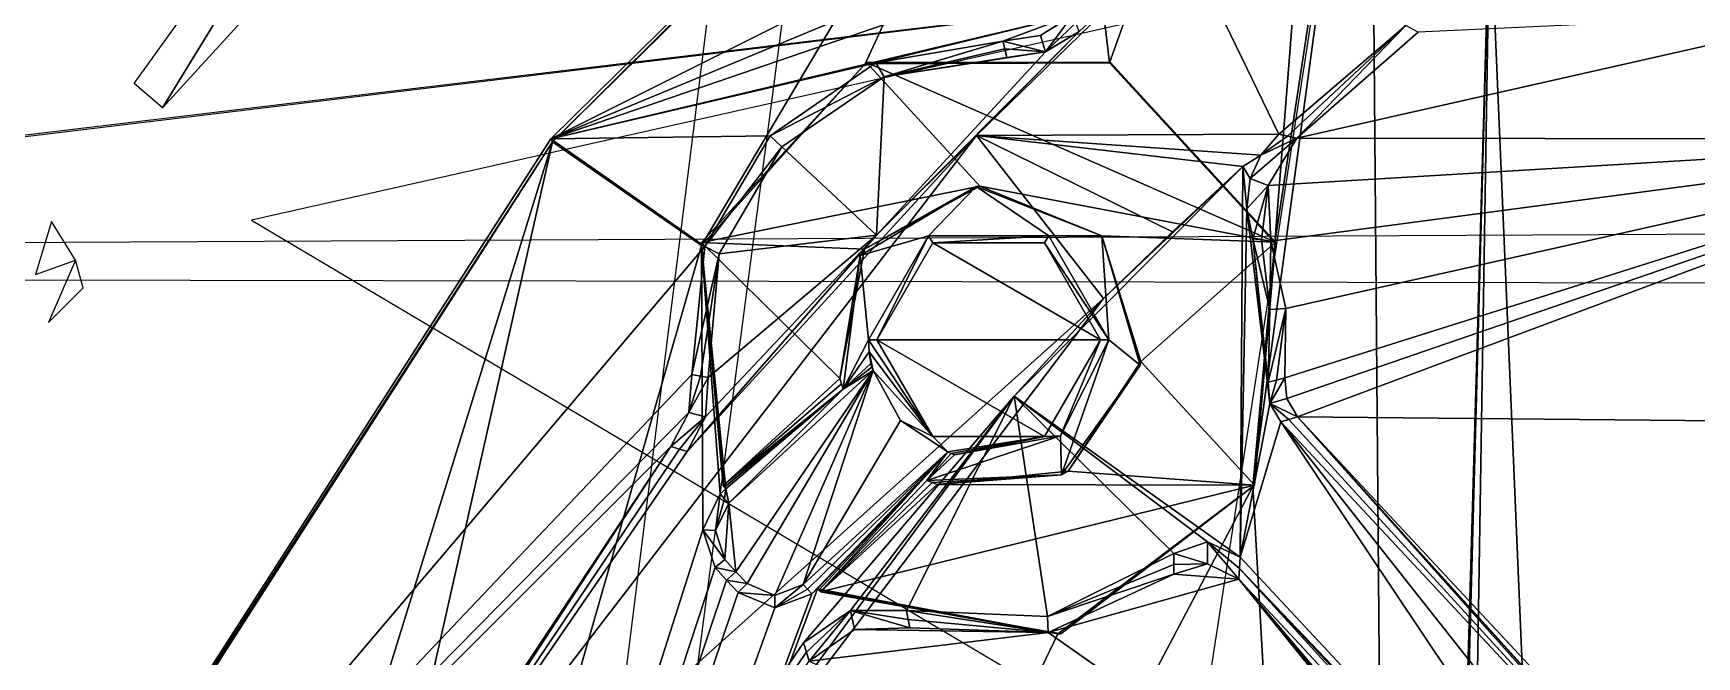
# Model space of a CAD drawing. Header units: millimetres. Extents: x -228 to 228, y -204 to 237.
# Drawn here: x -43.23 to -25.9, y 27.73 to 34.22 of the extents above; entities that cross this region are included whole.
import ezdxf

# ---------------------------------------------------------------- set-up
doc = ezdxf.new("R2010")
doc.units = ezdxf.units.MM
doc.header["$LTSCALE"] = 127.314815
for name, color, linetype in [('1821', 7, 'CONTINUOUS'), ('2239', 7, 'CONTINUOUS'), ('2518', 7, 'CONTINUOUS'), ('2548', 7, 'CONTINUOUS'), ('3337', 7, 'CONTINUOUS'), ('3519', 7, 'CONTINUOUS'), ('3522', 7, 'CONTINUOUS'), ('3524', 7, 'CONTINUOUS'), ('3601', 7, 'CONTINUOUS'), ('4337', 7, 'CONTINUOUS'), ('4338', 7, 'CONTINUOUS'), ('4418', 7, 'CONTINUOUS'), ('4419', 7, 'CONTINUOUS'), ('4424', 7, 'CONTINUOUS'), ('4445', 7, 'CONTINUOUS'), ('4465', 7, 'CONTINUOUS'), ('4466', 7, 'CONTINUOUS'), ('4469', 7, 'CONTINUOUS'), ('4511', 7, 'CONTINUOUS'), ('4512', 7, 'CONTINUOUS'), ('4513', 7, 'CONTINUOUS'), ('4514', 7, 'CONTINUOUS'), ('4515', 7, 'CONTINUOUS'), ('4516', 7, 'CONTINUOUS'), ('4517', 7, 'CONTINUOUS'), ('4518', 7, 'CONTINUOUS'), ('4534', 7, 'CONTINUOUS'), ('4535', 7, 'CONTINUOUS'), ('4536', 7, 'CONTINUOUS'), ('4537', 7, 'CONTINUOUS'), ('4639', 7, 'CONTINUOUS'), ('4640', 7, 'CONTINUOUS'), ('4644', 7, 'CONTINUOUS'), ('4645', 7, 'CONTINUOUS'), ('4956', 7, 'CONTINUOUS'), ('4957', 7, 'CONTINUOUS'), ('4958', 7, 'CONTINUOUS'), ('4959', 7, 'CONTINUOUS'), ('4960', 7, 'CONTINUOUS'), ('4961', 7, 'CONTINUOUS')]:
    doc.layers.add(name, color=color, linetype=linetype)

msp = doc.modelspace()

# ---------------------------------------------------------------- linework, layer by layer
at = {"layer": '1821', "color": 5, "linetype": 'Continuous'}
msp.add_3dface([(100.627, 31.395, 17.1), (98.288, 32.745, 17.1), (-100.277, 31.757, 17.1), (100.627, 31.395, 17.1)], dxfattribs=at)
at = {"layer": '2239', "color": 5, "linetype": 'Continuous'}
msp.add_3dface([(-33.5, 49, 1084.49), (-50.224, -78.154, 1084.49), (-34.932, 44.592, 1084.49), (-33.5, 49, 1084.49)], dxfattribs=at)
at = {"layer": '2518', "color": 6, "linetype": 'Continuous'}
for points in [[(-29.851, 34.775, 1078.448), (-44.236, 33.048, 1080.596), (-44.116, 33.048, 1080.577), (-29.851, 34.775, 1078.448)], [(-31.135, 26.448, 1077.078), (-29.851, 34.775, 1078.448), (-40.951, 32.276, 1079.954), (-31.135, 26.448, 1077.078)]]:
    msp.add_3dface(points, dxfattribs=at)
at = {"layer": '2548', "color": 6, "linetype": 'Continuous'}
for points in [[(-39.137, 37.923, 1060.567), (-41.879, 33.445, 1055.338), (-42.176, 33.698, 1055.19), (-39.137, 37.923, 1060.567)], [(-41.879, 33.445, 1055.338), (-39.137, 37.923, 1060.567), (-38.461, 37.189, 1060.815), (-41.879, 33.445, 1055.338)]]:
    msp.add_3dface(points, dxfattribs=at)
at = {"layer": '3337', "color": 6, "linetype": 'Continuous'}
for points in [[(-42.787, 31.86, 1073.259), (-43.037, 32.263, 1075.406), (-43.202, 31.71, 1047.99), (-42.787, 31.86, 1073.259)], [(-42.705, 31.572, 1071.721), (-42.787, 31.86, 1073.259), (-43.068, 31.21, 1047.99), (-42.705, 31.572, 1071.721)]]:
    msp.add_3dface(points, dxfattribs=at)
at = {"layer": '3519', "color": 5, "linetype": 'Continuous'}
for points in [[(-42.638, 49.722, 1032.99), (-52.533, 25.74, 1032.99), (-56.261, 33.54, 1032.99), (-42.638, 49.722, 1032.99)], [(-50.012, 30.348, 1032.99), (-52.533, 25.74, 1032.99), (-42.638, 49.722, 1032.99), (-50.012, 30.348, 1032.99)], [(-47.089, 34.711, 1032.99), (-50.012, 30.348, 1032.99), (-42.638, 49.722, 1032.99), (-47.089, 34.711, 1032.99)]]:
    msp.add_3dface(points, dxfattribs=at)
at = {"layer": '3522', "color": 5, "linetype": 'Continuous'}
msp.add_3dface([(-56.691, 33.796, 1035.99), (-80.54, 46.5, 1035.99), (-42.964, 50.101, 1035.99), (-56.691, 33.796, 1035.99)], dxfattribs=at)
at = {"layer": '3524', "color": 5, "linetype": 'Continuous'}
for points in [[(-56.691, 33.796, 1035.99), (-42.964, 50.101, 1035.99), (-56.691, 33.796, 1033.49), (-56.691, 33.796, 1035.99)], [(-56.691, 33.796, 1033.49), (-42.964, 50.101, 1035.99), (-42.963, 50.101, 1033.49), (-56.691, 33.796, 1033.49)]]:
    msp.add_3dface(points, dxfattribs=at)
at = {"layer": '3601', "color": 5, "linetype": 'Continuous'}
for points in [[(-56.261, 33.54, 1032.99), (-56.691, 33.796, 1033.49), (-42.963, 50.101, 1033.49), (-56.261, 33.54, 1032.99)], [(-42.638, 49.722, 1032.99), (-56.261, 33.54, 1032.99), (-42.963, 50.101, 1033.49), (-42.638, 49.722, 1032.99)]]:
    msp.add_3dface(points, dxfattribs=at)
at = {"layer": '4337', "color": 6, "linetype": 'Continuous'}
for points in [[(-29.621, 40.593, 1038.99), (-32.018, 33.915, 1038.99), (-32.536, 38.297, 1038.99), (-29.621, 40.593, 1038.99)], [(-30.295, 32.038, 1038.99), (-32.018, 33.915, 1038.99), (-29.621, 40.593, 1038.99), (-30.295, 32.038, 1038.99)], [(-29.3, 38.579, 1038.99), (-30.295, 32.038, 1038.99), (-29.621, 40.593, 1038.99), (-29.3, 38.579, 1038.99)], [(-30.295, 32.038, 1038.99), (-29.3, 38.579, 1038.99), (-30.526, 29.503, 1038.99), (-30.295, 32.038, 1038.99)], [(-30.526, 29.503, 1038.99), (-29.3, 38.579, 1038.99), (-29, 2.712, 1038.99), (-30.526, 29.503, 1038.99)], [(-29.3, 38.579, 1038.99), (-28.056, 35.576, 1038.99), (-29, 2.712, 1038.99), (-29.3, 38.579, 1038.99)], [(-32.536, 38.297, 1038.99), (-36.267, 32.01, 1038.99), (-37.817, 33.092, 1038.99), (-32.536, 38.297, 1038.99)], [(-34.563, 33.902, 1038.99), (-36.267, 32.01, 1038.99), (-32.536, 38.297, 1038.99), (-34.563, 33.902, 1038.99)], [(-32.018, 33.915, 1038.99), (-34.563, 33.902, 1038.99), (-32.536, 38.297, 1038.99), (-32.018, 33.915, 1038.99)], [(-28.056, 35.576, 1038.99), (-28.614, 1, 1038.99), (-29, 0.712, 1038.99), (-28.056, 35.576, 1038.99)], [(-29, 2.712, 1038.99), (-28.056, 35.576, 1038.99), (-29, 0.712, 1038.99), (-29, 2.712, 1038.99)], [(-26.59, 1, 1038.99), (-28.614, 1, 1038.99), (-28.056, 35.576, 1038.99), (-26.59, 1, 1038.99)], [(-25.053, 34.332, 1038.99), (-26.59, 1, 1038.99), (-28.056, 35.576, 1038.99), (-25.053, 34.332, 1038.99)], [(-26.57, 0.791, 1038.99), (-26.59, 1, 1038.99), (-25.053, 34.332, 1038.99), (-26.57, 0.791, 1038.99)], [(-26.565, 0.751, 1038.99), (-26.57, 0.791, 1038.99), (-25.053, 34.332, 1038.99), (-26.565, 0.751, 1038.99)], [(-26.557, 0.712, 1038.99), (-26.565, 0.751, 1038.99), (-25.053, 34.332, 1038.99), (-26.557, 0.712, 1038.99)], [(-26.557, 0.712, 1038.99), (-25.053, 34.332, 1038.99), (-26, 2.712, 1038.99), (-26.557, 0.712, 1038.99)], [(-25.053, 34.332, 1038.99), (-24.969, 2.712, 1038.99), (-26, 2.712, 1038.99), (-25.053, 34.332, 1038.99)], [(-45.814, 20.647, 1038.99), (-37.817, 33.092, 1038.99), (-44.663, 10.998, 1038.99), (-45.814, 20.647, 1038.99)], [(-37.817, 33.092, 1038.99), (-36.267, 32.01, 1038.99), (-44.663, 2.712, 1038.99), (-37.817, 33.092, 1038.99)], [(-44.663, 10.998, 1038.99), (-37.817, 33.092, 1038.99), (-44.663, 2.712, 1038.99), (-44.663, 10.998, 1038.99)], [(-36.267, 32.01, 1038.99), (-36.251, 29.051, 1038.99), (-44.663, 2.712, 1038.99), (-36.267, 32.01, 1038.99)], [(-36.072, 29.424, 1038.99), (-36.251, 29.051, 1038.99), (-36.267, 32.01, 1038.99), (-36.072, 29.424, 1038.99)], [(-36.013, 29.478, 1038.99), (-36.072, 29.424, 1038.99), (-36.267, 32.01, 1038.99), (-36.013, 29.478, 1038.99)], [(-32.556, 27.968, 1038.99), (-30.526, 29.503, 1038.99), (-44.663, 2.712, 1038.99), (-32.556, 27.968, 1038.99)], [(-44.663, 2.712, 1038.99), (-30.526, 29.503, 1038.99), (-29, 2.712, 1038.99), (-44.663, 2.712, 1038.99)], [(-36.251, 29.051, 1038.99), (-36.123, 28.658, 1038.99), (-44.663, 2.712, 1038.99), (-36.251, 29.051, 1038.99)], [(-36.123, 28.658, 1038.99), (-36.007, 28.525, 1038.99), (-44.663, 2.712, 1038.99), (-36.123, 28.658, 1038.99)], [(-36.007, 28.525, 1038.99), (-35.885, 28.398, 1038.99), (-44.663, 2.712, 1038.99), (-36.007, 28.525, 1038.99)], [(-35.117, 28.383, 1038.99), (-35.058, 28.437, 1038.99), (-44.663, 2.712, 1038.99), (-35.117, 28.383, 1038.99)], [(-35.058, 28.437, 1038.99), (-32.556, 27.968, 1038.99), (-44.663, 2.712, 1038.99), (-35.058, 28.437, 1038.99)], [(-35.885, 28.398, 1038.99), (-35.504, 28.237, 1038.99), (-44.663, 2.712, 1038.99), (-35.885, 28.398, 1038.99)], [(-35.504, 28.237, 1038.99), (-35.117, 28.383, 1038.99), (-44.663, 2.712, 1038.99), (-35.504, 28.237, 1038.99)]]:
    msp.add_3dface(points, dxfattribs=at)
at = {"layer": '4338', "color": 6, "linetype": 'Continuous'}
for points in [[(-32.558, 38.324, 1040.99), (-37.836, 33.124, 1040.99), (-29.543, 37.276, 1040.99), (-32.558, 38.324, 1040.99)], [(-29.543, 37.276, 1040.99), (-37.836, 33.124, 1040.99), (-30.339, 36.238, 1040.99), (-29.543, 37.276, 1040.99)], [(-30.339, 36.238, 1040.99), (-37.836, 33.124, 1040.99), (-31.382, 35.339, 1040.99), (-30.339, 36.238, 1040.99)], [(-31.382, 35.339, 1040.99), (-37.836, 33.124, 1040.99), (-32.398, 34.41, 1040.99), (-31.382, 35.339, 1040.99)], [(-32.398, 34.41, 1040.99), (-37.836, 33.124, 1040.99), (-34.45, 33.913, 1040.99), (-32.398, 34.41, 1040.99)], [(-33.13, 34.139, 1040.99), (-32.398, 34.41, 1040.99), (-34.45, 33.913, 1040.99), (-33.13, 34.139, 1040.99)], [(-32.736, 34.2, 1040.99), (-32.398, 34.41, 1040.99), (-33.13, 34.139, 1040.99), (-32.736, 34.2, 1040.99)], [(-28.802, 34.234, 1040.99), (-30.067, 33.128, 1040.99), (-24.243, 34.446, 1040.99), (-28.802, 34.234, 1040.99)], [(-24.243, 34.446, 1040.99), (-30.067, 33.128, 1040.99), (-22.315, 33.119, 1040.99), (-24.243, 34.446, 1040.99)], [(-34.45, 33.913, 1040.99), (-37.836, 33.124, 1040.99), (-35.552, 33.153, 1040.99), (-34.45, 33.913, 1040.99)], [(-37.836, 33.124, 1040.99), (-45.831, 20.694, 1040.99), (-36.233, 32, 1040.99), (-37.836, 33.124, 1040.99)], [(-35.552, 33.153, 1040.99), (-37.836, 33.124, 1040.99), (-36.233, 32, 1040.99), (-35.552, 33.153, 1040.99)], [(-30.067, 33.128, 1040.99), (-30.364, 32.636, 1040.99), (-22.315, 33.119, 1040.99), (-30.067, 33.128, 1040.99)], [(-30.364, 32.636, 1040.99), (-30.339, 32.058, 1040.99), (-22.315, 33.119, 1040.99), (-30.364, 32.636, 1040.99)], [(-30.339, 32.058, 1040.99), (-30.182, 31.354, 1040.99), (-22.315, 33.119, 1040.99), (-30.339, 32.058, 1040.99)], [(-30.19, 30.634, 1040.99), (-30.17, 30.417, 1040.99), (-22.315, 33.119, 1040.99), (-30.19, 30.634, 1040.99)], [(-30.182, 31.354, 1040.99), (-30.19, 30.634, 1040.99), (-22.315, 33.119, 1040.99), (-30.182, 31.354, 1040.99)], [(-30.17, 30.417, 1040.99), (-30.06, 30.229, 1040.99), (-22.315, 33.119, 1040.99), (-30.17, 30.417, 1040.99)], [(-22.315, 33.119, 1040.99), (-30.06, 30.229, 1040.99), (-21.983, 30.152, 1040.99), (-22.315, 33.119, 1040.99)], [(-36.233, 32, 1040.99), (-45.831, 20.694, 1040.99), (-36.367, 30.668, 1040.99), (-36.233, 32, 1040.99)], [(-36.367, 30.668, 1040.99), (-45.831, 20.694, 1040.99), (-36.4, 30.272, 1040.99), (-36.367, 30.668, 1040.99)], [(-36.4, 30.272, 1040.99), (-45.831, 20.694, 1040.99), (-36.586, 29.919, 1040.99), (-36.4, 30.272, 1040.99)], [(-30.06, 30.229, 1040.99), (-19.925, 19.36, 1040.99), (-21.983, 30.152, 1040.99), (-30.06, 30.229, 1040.99)], [(-36.586, 29.919, 1040.99), (-45.831, 20.694, 1040.99), (-41.812, 22.032, 1040.99), (-36.586, 29.919, 1040.99)], [(-31.347, 28.59, 1040.99), (-32.655, 27.982, 1040.99), (-30.671, 28.538, 1040.99), (-31.347, 28.59, 1040.99)], [(-30.997, 28.696, 1040.99), (-31.347, 28.59, 1040.99), (-30.671, 28.538, 1040.99), (-30.997, 28.696, 1040.99)], [(-30.671, 28.538, 1040.99), (-32.655, 27.982, 1040.99), (-27.025, 24.023, 1040.99), (-30.671, 28.538, 1040.99)], [(-26.134, 23.673, 1040.99), (-30.671, 28.538, 1040.99), (-26.766, 23.938, 1040.99), (-26.134, 23.673, 1040.99)], [(-26.766, 23.938, 1040.99), (-30.671, 28.538, 1040.99), (-26.852, 23.994, 1040.99), (-26.766, 23.938, 1040.99)], [(-26.852, 23.994, 1040.99), (-30.671, 28.538, 1040.99), (-26.967, 24.023, 1040.99), (-26.852, 23.994, 1040.99)], [(-26.967, 24.023, 1040.99), (-30.671, 28.538, 1040.99), (-27.025, 24.023, 1040.99), (-26.967, 24.023, 1040.99)], [(-34.673, 28.014, 1040.99), (-35.145, 27.683, 1040.99), (-32.655, 27.982, 1040.99), (-34.673, 28.014, 1040.99)], [(-32.655, 27.982, 1040.99), (-35.145, 27.683, 1040.99), (-27.025, 24.023, 1040.99), (-32.655, 27.982, 1040.99)], [(-34.096, 28.029, 1040.99), (-34.673, 28.014, 1040.99), (-32.655, 27.982, 1040.99), (-34.096, 28.029, 1040.99)]]:
    msp.add_3dface(points, dxfattribs=at)
at = {"layer": '4418', "color": 6, "linetype": 'Continuous'}
msp.add_3dface([(-53.197, 22.485, 1038.89), (-53.927, 37.084, 1038.89), (-42.49, 39.116, 1038.89), (-53.197, 22.485, 1038.89)], dxfattribs=at)
at = {"layer": '4419', "color": 6, "linetype": 'Continuous'}
for points in [[(-52.648, 23.733, 1038.99), (-53.197, 22.485, 1038.89), (-42.49, 39.116, 1038.89), (-52.648, 23.733, 1038.99)], [(-52.644, 23.733, 1039.09), (-52.648, 23.733, 1038.99), (-42.49, 39.116, 1038.89), (-52.644, 23.733, 1039.09)], [(-52.644, 23.733, 1039.09), (-42.49, 39.116, 1038.89), (-43.455, 38.027, 1039.19), (-52.644, 23.733, 1039.09)]]:
    msp.add_3dface(points, dxfattribs=at)
at = {"layer": '4424', "color": 6, "linetype": 'Continuous'}
for points in [[(-33.404, 33.158, 1052.167), (-40.57, 23.831, 1053.046), (-32.08, 31.459, 1052.004), (-33.404, 33.158, 1052.167)], [(-32.08, 31.459, 1052.004), (-40.57, 23.831, 1053.046), (-39.062, 22.232, 1052.861), (-32.08, 31.459, 1052.004)]]:
    msp.add_3dface(points, dxfattribs=at)
at = {"layer": '4445', "color": 6, "linetype": 'Continuous'}
for points in [[(-31.256, 35.243, 1049.904), (-33.404, 33.158, 1052.167), (-30.255, 33.172, 1050.106), (-31.256, 35.243, 1049.904)], [(-28.932, 34.302, 1048.776), (-31.256, 35.243, 1049.904), (-30.255, 33.172, 1050.106), (-28.932, 34.302, 1048.776)], [(-30.255, 33.172, 1050.106), (-33.404, 33.158, 1052.167), (-30.44, 32.954, 1050.317), (-30.255, 33.172, 1050.106)], [(-33.404, 33.158, 1052.167), (-32.08, 31.459, 1052.004), (-31.363, 32.155, 1051.249), (-33.404, 33.158, 1052.167)], [(-30.44, 32.954, 1050.317), (-33.404, 33.158, 1052.167), (-30.63, 32.835, 1050.49), (-30.44, 32.954, 1050.317)], [(-30.63, 32.835, 1050.49), (-33.404, 33.158, 1052.167), (-31.363, 32.155, 1051.249), (-30.63, 32.835, 1050.49)], [(-30.551, 32.709, 1050.49), (-30.44, 32.954, 1050.317), (-30.63, 32.835, 1050.49), (-30.551, 32.709, 1050.49)]]:
    msp.add_3dface(points, dxfattribs=at)
at = {"layer": '4465', "color": 6, "linetype": 'Continuous'}
for points in [[(-33.404, 33.158, 1052.167), (-31.256, 35.243, 1049.904), (-32.335, 34.242, 1050.49), (-33.404, 33.158, 1052.167)], [(-33.404, 33.158, 1052.167), (-32.335, 34.242, 1050.49), (-34.444, 32.119, 1050.49), (-33.404, 33.158, 1052.167)], [(-40.57, 23.831, 1053.046), (-33.404, 33.158, 1052.167), (-36.414, 29.868, 1050.49), (-40.57, 23.831, 1053.046)], [(-36.414, 29.868, 1050.49), (-33.404, 33.158, 1052.167), (-34.444, 32.119, 1050.49), (-36.414, 29.868, 1050.49)], [(-36.586, 29.919, 1040.99), (-41.812, 22.032, 1040.99), (-40.57, 23.831, 1053.046), (-36.586, 29.919, 1040.99)], [(-36.586, 29.919, 1040.99), (-40.57, 23.831, 1053.046), (-36.496, 29.892, 1045.966), (-36.586, 29.919, 1040.99)], [(-40.57, 23.831, 1053.046), (-36.414, 29.868, 1050.49), (-36.496, 29.892, 1045.966), (-40.57, 23.831, 1053.046)]]:
    msp.add_3dface(points, dxfattribs=at)
at = {"layer": '4466', "color": 6, "linetype": 'Continuous'}
for points in [[(-28.932, 34.302, 1048.776), (-30.255, 33.172, 1050.106), (-30.163, 33.151, 1045.673), (-28.932, 34.302, 1048.776)], [(-30.067, 33.128, 1040.99), (-28.932, 34.302, 1048.776), (-30.163, 33.151, 1045.673), (-30.067, 33.128, 1040.99)], [(-30.067, 33.128, 1040.99), (-28.802, 34.234, 1040.99), (-28.932, 34.302, 1048.776), (-30.067, 33.128, 1040.99)], [(-30.63, 32.835, 1050.49), (-32.08, 31.459, 1052.004), (-33.011, 30.441, 1050.49), (-30.63, 32.835, 1050.49)], [(-32.08, 31.459, 1052.004), (-30.63, 32.835, 1050.49), (-31.363, 32.155, 1051.249), (-32.08, 31.459, 1052.004)], [(-32.08, 31.459, 1052.004), (-39.062, 22.232, 1052.861), (-33.011, 30.441, 1050.49), (-32.08, 31.459, 1052.004)], [(-39.062, 22.232, 1052.861), (-35.204, 27.875, 1050.49), (-33.011, 30.441, 1050.49), (-39.062, 22.232, 1052.861)], [(-35.204, 27.875, 1050.49), (-39.062, 22.232, 1052.861), (-35.174, 27.775, 1045.555), (-35.204, 27.875, 1050.49)], [(-39.062, 22.232, 1052.861), (-35.145, 27.683, 1040.99), (-35.174, 27.775, 1045.555), (-39.062, 22.232, 1052.861)]]:
    msp.add_3dface(points, dxfattribs=at)
at = {"layer": '4469', "color": 6, "linetype": 'Continuous'}
for points in [[(-37.817, 33.092, 1038.99), (-37.836, 33.124, 1040.99), (-32.558, 38.324, 1040.99), (-37.817, 33.092, 1038.99)], [(-32.536, 38.297, 1038.99), (-37.817, 33.092, 1038.99), (-32.558, 38.324, 1040.99), (-32.536, 38.297, 1038.99)], [(-37.817, 33.092, 1038.99), (-45.831, 20.694, 1040.99), (-37.836, 33.124, 1040.99), (-37.817, 33.092, 1038.99)], [(-45.814, 20.647, 1038.99), (-45.831, 20.694, 1040.99), (-37.817, 33.092, 1038.99), (-45.814, 20.647, 1038.99)]]:
    msp.add_3dface(points, dxfattribs=at)
at = {"layer": '4511', "color": 6, "linetype": 'Continuous'}
for points in [[(-36.266, 32.043, 1038.49), (-34.549, 33.918, 1038.49), (-33.367, 32.628, 1038.49), (-36.266, 32.043, 1038.49)], [(-32.009, 33.92, 1038.49), (-30.289, 32.047, 1038.49), (-34.549, 33.918, 1038.49), (-32.009, 33.92, 1038.49)], [(-34.549, 33.918, 1038.49), (-30.289, 32.047, 1038.49), (-33.367, 32.628, 1038.49), (-34.549, 33.918, 1038.49)], [(-34.57, 31.973, 1038.49), (-36.266, 32.043, 1038.49), (-33.367, 32.628, 1038.49), (-34.57, 31.973, 1038.49)], [(-33.367, 32.628, 1038.49), (-30.289, 32.047, 1038.49), (-32.098, 32.113, 1038.49), (-33.367, 32.628, 1038.49)], [(-32.098, 32.113, 1038.49), (-30.289, 32.047, 1038.49), (-31.693, 30.804, 1038.49), (-32.098, 32.113, 1038.49)], [(-30.289, 32.047, 1038.49), (-30.509, 29.516, 1038.49), (-31.693, 30.804, 1038.49), (-30.289, 32.047, 1038.49)], [(-36.042, 29.511, 1038.49), (-36.266, 32.043, 1038.49), (-34.825, 30.628, 1038.49), (-36.042, 29.511, 1038.49)], [(-34.825, 30.628, 1038.49), (-36.266, 32.043, 1038.49), (-34.57, 31.973, 1038.49), (-34.825, 30.628, 1038.49)], [(-31.693, 30.804, 1038.49), (-30.509, 29.516, 1038.49), (-32.448, 29.662, 1038.49), (-31.693, 30.804, 1038.49)], [(-30.509, 29.516, 1038.49), (-33.811, 29.523, 1038.49), (-32.448, 29.662, 1038.49), (-30.509, 29.516, 1038.49)], [(-35.027, 28.406, 1038.49), (-33.811, 29.523, 1038.49), (-30.509, 29.516, 1038.49), (-35.027, 28.406, 1038.49)], [(-32.524, 27.966, 1038.49), (-35.027, 28.406, 1038.49), (-30.509, 29.516, 1038.49), (-32.524, 27.966, 1038.49)]]:
    msp.add_3dface(points, dxfattribs=at)
at = {"layer": '4512', "color": 6, "linetype": 'Continuous'}
for points in [[(-32.335, 34.242, 1050.49), (-32.683, 34.028, 1050.49), (-34.444, 32.119, 1050.49), (-32.335, 34.242, 1050.49)], [(-32.683, 34.028, 1050.49), (-34.363, 33.769, 1050.49), (-34.444, 32.119, 1050.49), (-32.683, 34.028, 1050.49)], [(-33.086, 33.971, 1050.49), (-34.363, 33.769, 1050.49), (-32.683, 34.028, 1050.49), (-33.086, 33.971, 1050.49)], [(-34.363, 33.769, 1050.49), (-35.431, 33.04, 1050.49), (-34.444, 32.119, 1050.49), (-34.363, 33.769, 1050.49)], [(-35.431, 33.04, 1050.49), (-36.084, 31.924, 1050.49), (-34.444, 32.119, 1050.49), (-35.431, 33.04, 1050.49)], [(-30.63, 32.835, 1050.49), (-33.011, 30.441, 1050.49), (-30.657, 28.766, 1050.49), (-30.63, 32.835, 1050.49)], [(-30.588, 32.392, 1050.49), (-30.63, 32.835, 1050.49), (-30.657, 28.766, 1050.49), (-30.588, 32.392, 1050.49)], [(-30.551, 32.709, 1050.49), (-30.63, 32.835, 1050.49), (-30.588, 32.392, 1050.49), (-30.551, 32.709, 1050.49)], [(-30.347, 30.367, 1050.49), (-30.588, 32.392, 1050.49), (-30.657, 28.766, 1050.49), (-30.347, 30.367, 1050.49)], [(-30.524, 32.08, 1050.49), (-30.588, 32.392, 1050.49), (-30.347, 30.367, 1050.49), (-30.524, 32.08, 1050.49)], [(-36.225, 30.229, 1050.49), (-36.414, 29.868, 1050.49), (-34.444, 32.119, 1050.49), (-36.225, 30.229, 1050.49)], [(-36.196, 30.636, 1050.49), (-36.225, 30.229, 1050.49), (-34.444, 32.119, 1050.49), (-36.196, 30.636, 1050.49)], [(-36.084, 31.924, 1050.49), (-36.196, 30.636, 1050.49), (-34.444, 32.119, 1050.49), (-36.084, 31.924, 1050.49)], [(-30.347, 31.344, 1050.49), (-30.524, 32.08, 1050.49), (-30.364, 30.59, 1050.49), (-30.347, 31.344, 1050.49)], [(-30.364, 30.59, 1050.49), (-30.524, 32.08, 1050.49), (-30.347, 30.367, 1050.49), (-30.364, 30.59, 1050.49)], [(-35.204, 27.875, 1050.49), (-34.716, 28.21, 1050.49), (-33.011, 30.441, 1050.49), (-35.204, 27.875, 1050.49)], [(-34.716, 28.21, 1050.49), (-34.131, 28.211, 1050.49), (-33.011, 30.441, 1050.49), (-34.716, 28.21, 1050.49)], [(-34.131, 28.211, 1050.49), (-32.664, 28.149, 1050.49), (-33.011, 30.441, 1050.49), (-34.131, 28.211, 1050.49)], [(-32.664, 28.149, 1050.49), (-31.349, 28.803, 1050.49), (-33.011, 30.441, 1050.49), (-32.664, 28.149, 1050.49)], [(-33.011, 30.441, 1050.49), (-31.349, 28.803, 1050.49), (-30.998, 28.924, 1050.49), (-33.011, 30.441, 1050.49)], [(-30.657, 28.766, 1050.49), (-33.011, 30.441, 1050.49), (-30.998, 28.924, 1050.49), (-30.657, 28.766, 1050.49)], [(-30.235, 30.174, 1050.49), (-30.347, 30.367, 1050.49), (-30.657, 28.766, 1050.49), (-30.235, 30.174, 1050.49)], [(-25.814, 23.573, 1050.49), (-30.235, 30.174, 1050.49), (-30.657, 28.766, 1050.49), (-25.814, 23.573, 1050.49)], [(-24.94, 24.495, 1050.49), (-30.235, 30.174, 1050.49), (-25.384, 24.035, 1050.49), (-24.94, 24.495, 1050.49)], [(-25.384, 24.035, 1050.49), (-30.235, 30.174, 1050.49), (-25.814, 23.573, 1050.49), (-25.384, 24.035, 1050.49)]]:
    msp.add_3dface(points, dxfattribs=at)
at = {"layer": '4513', "color": 6, "linetype": 'Continuous'}
for points in [[(-33.859, 32.04, 1049.49), (-32.112, 31.031, 1049.49), (-34.442, 31.031, 1049.49), (-33.859, 32.04, 1049.49)], [(-32.694, 32.04, 1049.49), (-32.112, 31.031, 1049.49), (-33.859, 32.04, 1049.49), (-32.694, 32.04, 1049.49)], [(-34.442, 31.031, 1049.49), (-32.112, 31.031, 1049.49), (-32.694, 30.022, 1049.49), (-34.442, 31.031, 1049.49)], [(-33.859, 30.022, 1049.49), (-34.442, 31.031, 1049.49), (-32.694, 30.022, 1049.49), (-33.859, 30.022, 1049.49)]]:
    msp.add_3dface(points, dxfattribs=at)
at = {"layer": '4514', "color": 6, "linetype": 'Continuous'}
for points in [[(-33.902, 32.114, 1039.69), (-34.442, 31.031, 1049.49), (-34.527, 31.031, 1039.69), (-33.902, 32.114, 1039.69)], [(-33.859, 32.04, 1049.49), (-34.442, 31.031, 1049.49), (-33.902, 32.114, 1039.69), (-33.859, 32.04, 1049.49)], [(-32.651, 32.114, 1039.69), (-33.859, 32.04, 1049.49), (-33.902, 32.114, 1039.69), (-32.651, 32.114, 1039.69)], [(-32.694, 32.04, 1049.49), (-33.859, 32.04, 1049.49), (-32.651, 32.114, 1039.69), (-32.694, 32.04, 1049.49)], [(-32.026, 31.031, 1039.69), (-32.694, 32.04, 1049.49), (-32.651, 32.114, 1039.69), (-32.026, 31.031, 1039.69)], [(-32.112, 31.031, 1049.49), (-32.694, 32.04, 1049.49), (-32.026, 31.031, 1039.69), (-32.112, 31.031, 1049.49)]]:
    msp.add_3dface(points, dxfattribs=at)
at = {"layer": '4515', "color": 6, "linetype": 'Continuous'}
for points in [[(-33.407, 32.626, 1039.69), (-33.902, 32.114, 1039.69), (-34.614, 31.909, 1039.69), (-33.407, 32.626, 1039.69)], [(-32.651, 32.114, 1039.69), (-33.902, 32.114, 1039.69), (-33.407, 32.626, 1039.69), (-32.651, 32.114, 1039.69)], [(-32.098, 32.113, 1039.69), (-32.651, 32.114, 1039.69), (-33.407, 32.626, 1039.69), (-32.098, 32.113, 1039.69)], [(-33.902, 32.114, 1039.69), (-34.527, 31.031, 1039.69), (-34.614, 31.909, 1039.69), (-33.902, 32.114, 1039.69)], [(-32.026, 31.031, 1039.69), (-32.651, 32.114, 1039.69), (-32.098, 32.113, 1039.69), (-32.026, 31.031, 1039.69)], [(-31.699, 30.765, 1039.69), (-32.026, 31.031, 1039.69), (-32.098, 32.113, 1039.69), (-31.699, 30.765, 1039.69)], [(-34.614, 31.909, 1039.69), (-34.527, 31.031, 1039.69), (-34.791, 30.516, 1039.69), (-34.614, 31.909, 1039.69)], [(-34.791, 30.516, 1039.69), (-34.527, 31.031, 1039.69), (-34.521, 30.906, 1039.69), (-34.791, 30.516, 1039.69)], [(-32.026, 31.031, 1039.69), (-32.516, 29.623, 1039.69), (-32.527, 30.03, 1039.69), (-32.026, 31.031, 1039.69)], [(-32.516, 29.623, 1039.69), (-32.026, 31.031, 1039.69), (-31.699, 30.765, 1039.69), (-32.516, 29.623, 1039.69)], [(-34.502, 30.782, 1039.69), (-34.791, 30.516, 1039.69), (-34.521, 30.906, 1039.69), (-34.502, 30.782, 1039.69)], [(-32.516, 29.623, 1039.69), (-33.919, 29.566, 1039.69), (-32.527, 30.03, 1039.69), (-32.516, 29.623, 1039.69)], [(-32.527, 30.03, 1039.69), (-33.919, 29.566, 1039.69), (-33.63, 29.831, 1039.69), (-32.527, 30.03, 1039.69)]]:
    msp.add_3dface(points, dxfattribs=at)
at = {"layer": '4516', "color": 6, "linetype": 'Continuous'}
for points in [[(-34.57, 31.973, 1038.49), (-33.407, 32.626, 1039.69), (-34.614, 31.909, 1039.69), (-34.57, 31.973, 1038.49)], [(-34.57, 31.973, 1038.49), (-33.367, 32.628, 1038.49), (-33.407, 32.626, 1039.69), (-34.57, 31.973, 1038.49)], [(-33.367, 32.628, 1038.49), (-32.098, 32.113, 1038.49), (-33.407, 32.626, 1039.69), (-33.367, 32.628, 1038.49)], [(-32.098, 32.113, 1038.49), (-32.098, 32.113, 1039.69), (-33.407, 32.626, 1039.69), (-32.098, 32.113, 1038.49)], [(-32.098, 32.113, 1038.49), (-31.693, 30.804, 1038.49), (-32.098, 32.113, 1039.69), (-32.098, 32.113, 1038.49)], [(-31.693, 30.804, 1038.49), (-31.699, 30.765, 1039.69), (-32.098, 32.113, 1039.69), (-31.693, 30.804, 1038.49)], [(-34.825, 30.628, 1038.49), (-34.57, 31.973, 1038.49), (-34.614, 31.909, 1039.69), (-34.825, 30.628, 1038.49)], [(-34.825, 30.628, 1038.49), (-34.614, 31.909, 1039.69), (-34.791, 30.516, 1039.69), (-34.825, 30.628, 1038.49)], [(-32.448, 29.662, 1038.49), (-32.516, 29.623, 1039.69), (-31.699, 30.765, 1039.69), (-32.448, 29.662, 1038.49)], [(-31.693, 30.804, 1038.49), (-32.448, 29.662, 1038.49), (-31.699, 30.765, 1039.69), (-31.693, 30.804, 1038.49)], [(-34.825, 30.628, 1038.49), (-34.791, 30.516, 1039.69), (-34.809, 30.571, 1039.086), (-34.825, 30.628, 1038.49)], [(-33.919, 29.566, 1039.69), (-32.516, 29.623, 1039.69), (-33.865, 29.543, 1039.086), (-33.919, 29.566, 1039.69)], [(-32.516, 29.623, 1039.69), (-33.811, 29.523, 1038.49), (-33.865, 29.543, 1039.086), (-32.516, 29.623, 1039.69)], [(-32.448, 29.662, 1038.49), (-33.811, 29.523, 1038.49), (-32.516, 29.623, 1039.69), (-32.448, 29.662, 1038.49)]]:
    msp.add_3dface(points, dxfattribs=at)
at = {"layer": '4517', "color": 6, "linetype": 'Continuous'}
for points in [[(-34.442, 31.031, 1049.49), (-33.859, 30.022, 1049.49), (-34.527, 31.031, 1039.69), (-34.442, 31.031, 1049.49)], [(-34.527, 31.031, 1039.69), (-33.859, 30.022, 1049.49), (-34.521, 30.906, 1039.69), (-34.527, 31.031, 1039.69)], [(-32.694, 30.022, 1049.49), (-32.112, 31.031, 1049.49), (-32.527, 30.03, 1039.69), (-32.694, 30.022, 1049.49)], [(-32.112, 31.031, 1049.49), (-32.026, 31.031, 1039.69), (-32.527, 30.03, 1039.69), (-32.112, 31.031, 1049.49)], [(-34.521, 30.906, 1039.69), (-33.859, 30.022, 1049.49), (-34.478, 30.709, 1040.49), (-34.521, 30.906, 1039.69)], [(-34.502, 30.782, 1039.69), (-34.521, 30.906, 1039.69), (-34.478, 30.709, 1040.49), (-34.502, 30.782, 1039.69)], [(-34.502, 30.782, 1039.69), (-34.478, 30.709, 1040.49), (-34.491, 30.745, 1040.088), (-34.502, 30.782, 1039.69)], [(-34.478, 30.709, 1040.49), (-33.859, 30.022, 1049.49), (-34.193, 30.19, 1040.49), (-34.478, 30.709, 1040.49)], [(-34.193, 30.19, 1040.49), (-33.859, 30.022, 1049.49), (-33.7, 29.862, 1040.49), (-34.193, 30.19, 1040.49)], [(-33.859, 30.022, 1049.49), (-32.694, 30.022, 1049.49), (-33.7, 29.862, 1040.49), (-33.859, 30.022, 1049.49)], [(-33.7, 29.862, 1040.49), (-32.694, 30.022, 1049.49), (-33.665, 29.846, 1040.088), (-33.7, 29.862, 1040.49)], [(-32.694, 30.022, 1049.49), (-33.63, 29.831, 1039.69), (-33.665, 29.846, 1040.088), (-32.694, 30.022, 1049.49)], [(-32.694, 30.022, 1049.49), (-32.527, 30.03, 1039.69), (-33.63, 29.831, 1039.69), (-32.694, 30.022, 1049.49)]]:
    msp.add_3dface(points, dxfattribs=at)
at = {"layer": '4518', "color": 6, "linetype": 'Continuous'}
for points in [[(-33.13, 34.139, 1040.99), (-34.45, 33.913, 1040.99), (-34.363, 33.769, 1050.49), (-33.13, 34.139, 1040.99)], [(-33.13, 34.139, 1040.99), (-34.363, 33.769, 1050.49), (-33.109, 34.059, 1045.503), (-33.13, 34.139, 1040.99)], [(-34.363, 33.769, 1050.49), (-33.086, 33.971, 1050.49), (-33.109, 34.059, 1045.503), (-34.363, 33.769, 1050.49)], [(-36.267, 32.01, 1038.99), (-34.563, 33.902, 1038.99), (-36.266, 32.043, 1038.49), (-36.267, 32.01, 1038.99)], [(-34.563, 33.902, 1038.99), (-34.549, 33.918, 1038.49), (-36.266, 32.043, 1038.49), (-34.563, 33.902, 1038.99)], [(-34.45, 33.913, 1040.99), (-35.552, 33.153, 1040.99), (-34.363, 33.769, 1050.49), (-34.45, 33.913, 1040.99)], [(-34.563, 33.902, 1038.99), (-32.018, 33.915, 1038.99), (-34.549, 33.918, 1038.49), (-34.563, 33.902, 1038.99)], [(-32.018, 33.915, 1038.99), (-32.009, 33.92, 1038.49), (-34.549, 33.918, 1038.49), (-32.018, 33.915, 1038.99)], [(-32.018, 33.915, 1038.99), (-30.295, 32.038, 1038.99), (-32.009, 33.92, 1038.49), (-32.018, 33.915, 1038.99)], [(-30.295, 32.038, 1038.99), (-30.289, 32.047, 1038.49), (-32.009, 33.92, 1038.49), (-30.295, 32.038, 1038.99)], [(-35.552, 33.153, 1040.99), (-35.431, 33.04, 1050.49), (-34.363, 33.769, 1050.49), (-35.552, 33.153, 1040.99)], [(-35.552, 33.153, 1040.99), (-36.233, 32, 1040.99), (-35.431, 33.04, 1050.49), (-35.552, 33.153, 1040.99)], [(-36.233, 32, 1040.99), (-36.084, 31.924, 1050.49), (-35.431, 33.04, 1050.49), (-36.233, 32, 1040.99)], [(-30.524, 32.08, 1050.49), (-30.347, 31.344, 1050.49), (-30.434, 32.069, 1045.87), (-30.524, 32.08, 1050.49)], [(-30.295, 32.038, 1038.99), (-30.509, 29.516, 1038.49), (-30.289, 32.047, 1038.49), (-30.295, 32.038, 1038.99)], [(-30.347, 31.344, 1050.49), (-30.339, 32.058, 1040.99), (-30.434, 32.069, 1045.87), (-30.347, 31.344, 1050.49)], [(-30.182, 31.354, 1040.99), (-30.339, 32.058, 1040.99), (-30.347, 31.344, 1050.49), (-30.182, 31.354, 1040.99)], [(-36.233, 32, 1040.99), (-36.367, 30.668, 1040.99), (-36.084, 31.924, 1050.49), (-36.233, 32, 1040.99)], [(-36.084, 31.924, 1050.49), (-36.367, 30.668, 1040.99), (-36.278, 30.651, 1045.966), (-36.084, 31.924, 1050.49)], [(-36.196, 30.636, 1050.49), (-36.084, 31.924, 1050.49), (-36.278, 30.651, 1045.966), (-36.196, 30.636, 1050.49)], [(-36.267, 32.01, 1038.99), (-36.266, 32.043, 1038.49), (-36.042, 29.511, 1038.49), (-36.267, 32.01, 1038.99)], [(-36.013, 29.478, 1038.99), (-36.267, 32.01, 1038.99), (-36.028, 29.494, 1038.74), (-36.013, 29.478, 1038.99)], [(-36.267, 32.01, 1038.99), (-36.042, 29.511, 1038.49), (-36.028, 29.494, 1038.74), (-36.267, 32.01, 1038.99)], [(-30.295, 32.038, 1038.99), (-30.526, 29.503, 1038.99), (-30.509, 29.516, 1038.49), (-30.295, 32.038, 1038.99)], [(-30.182, 31.354, 1040.99), (-30.347, 31.344, 1050.49), (-30.364, 30.59, 1050.49), (-30.182, 31.354, 1040.99)], [(-30.182, 31.354, 1040.99), (-30.364, 30.59, 1050.49), (-30.28, 30.61, 1045.921), (-30.182, 31.354, 1040.99)], [(-30.19, 30.634, 1040.99), (-30.182, 31.354, 1040.99), (-30.28, 30.61, 1045.921), (-30.19, 30.634, 1040.99)], [(-30.526, 29.503, 1038.99), (-32.556, 27.968, 1038.99), (-32.524, 27.966, 1038.49), (-30.526, 29.503, 1038.99)], [(-30.526, 29.503, 1038.99), (-32.524, 27.966, 1038.49), (-30.509, 29.516, 1038.49), (-30.526, 29.503, 1038.99)], [(-31.349, 28.803, 1050.49), (-32.664, 28.149, 1050.49), (-31.347, 28.691, 1045.539), (-31.349, 28.803, 1050.49)], [(-32.664, 28.149, 1050.49), (-31.347, 28.59, 1040.99), (-31.347, 28.691, 1045.539), (-32.664, 28.149, 1050.49)], [(-32.655, 27.982, 1040.99), (-31.347, 28.59, 1040.99), (-32.664, 28.149, 1050.49), (-32.655, 27.982, 1040.99)], [(-32.556, 27.968, 1038.99), (-35.058, 28.437, 1038.99), (-35.043, 28.421, 1038.74), (-32.556, 27.968, 1038.99)], [(-35.027, 28.406, 1038.49), (-32.556, 27.968, 1038.99), (-35.043, 28.421, 1038.74), (-35.027, 28.406, 1038.49)], [(-32.556, 27.968, 1038.99), (-35.027, 28.406, 1038.49), (-32.524, 27.966, 1038.49), (-32.556, 27.968, 1038.99)], [(-32.655, 27.982, 1040.99), (-32.664, 28.149, 1050.49), (-34.131, 28.211, 1050.49), (-32.655, 27.982, 1040.99)], [(-32.655, 27.982, 1040.99), (-34.131, 28.211, 1050.49), (-34.113, 28.116, 1045.555), (-32.655, 27.982, 1040.99)], [(-34.096, 28.029, 1040.99), (-32.655, 27.982, 1040.99), (-34.113, 28.116, 1045.555), (-34.096, 28.029, 1040.99)]]:
    msp.add_3dface(points, dxfattribs=at)
at = {"layer": '4534', "color": 6, "linetype": 'Continuous'}
for points in [[(-30.364, 32.636, 1040.99), (-30.067, 33.128, 1040.99), (-30.551, 32.709, 1050.49), (-30.364, 32.636, 1040.99)], [(-30.067, 33.128, 1040.99), (-30.44, 32.954, 1050.317), (-30.551, 32.709, 1050.49), (-30.067, 33.128, 1040.99)], [(-30.255, 33.172, 1050.106), (-30.44, 32.954, 1050.317), (-30.163, 33.151, 1045.673), (-30.255, 33.172, 1050.106)], [(-30.44, 32.954, 1050.317), (-30.067, 33.128, 1040.99), (-30.163, 33.151, 1045.673), (-30.44, 32.954, 1050.317)], [(-30.364, 32.636, 1040.99), (-30.551, 32.709, 1050.49), (-30.588, 32.392, 1050.49), (-30.364, 32.636, 1040.99)], [(-30.364, 32.636, 1040.99), (-30.588, 32.392, 1050.49), (-30.524, 32.08, 1050.49), (-30.364, 32.636, 1040.99)], [(-30.364, 32.636, 1040.99), (-30.524, 32.08, 1050.49), (-30.434, 32.069, 1045.87), (-30.364, 32.636, 1040.99)], [(-30.339, 32.058, 1040.99), (-30.364, 32.636, 1040.99), (-30.434, 32.069, 1045.87), (-30.339, 32.058, 1040.99)]]:
    msp.add_3dface(points, dxfattribs=at)
at = {"layer": '4535', "color": 6, "linetype": 'Continuous'}
for points in [[(-34.716, 28.21, 1050.49), (-35.204, 27.875, 1050.49), (-35.174, 27.775, 1045.555), (-34.716, 28.21, 1050.49)], [(-35.145, 27.683, 1040.99), (-34.716, 28.21, 1050.49), (-35.174, 27.775, 1045.555), (-35.145, 27.683, 1040.99)], [(-35.145, 27.683, 1040.99), (-34.673, 28.014, 1040.99), (-34.716, 28.21, 1050.49), (-35.145, 27.683, 1040.99)], [(-34.131, 28.211, 1050.49), (-34.716, 28.21, 1050.49), (-34.113, 28.116, 1045.555), (-34.131, 28.211, 1050.49)], [(-34.673, 28.014, 1040.99), (-34.096, 28.029, 1040.99), (-34.716, 28.21, 1050.49), (-34.673, 28.014, 1040.99)], [(-34.716, 28.21, 1050.49), (-34.096, 28.029, 1040.99), (-34.113, 28.116, 1045.555), (-34.716, 28.21, 1050.49)]]:
    msp.add_3dface(points, dxfattribs=at)
at = {"layer": '4536', "color": 6, "linetype": 'Continuous'}
for points in [[(-32.398, 34.41, 1040.99), (-32.736, 34.2, 1040.99), (-32.683, 34.028, 1050.49), (-32.398, 34.41, 1040.99)], [(-32.398, 34.41, 1040.99), (-32.683, 34.028, 1050.49), (-32.368, 34.33, 1045.503), (-32.398, 34.41, 1040.99)], [(-32.683, 34.028, 1050.49), (-32.335, 34.242, 1050.49), (-32.368, 34.33, 1045.503), (-32.683, 34.028, 1050.49)], [(-32.736, 34.2, 1040.99), (-33.13, 34.139, 1040.99), (-32.683, 34.028, 1050.49), (-32.736, 34.2, 1040.99)], [(-32.683, 34.028, 1050.49), (-33.13, 34.139, 1040.99), (-33.109, 34.059, 1045.503), (-32.683, 34.028, 1050.49)], [(-33.086, 33.971, 1050.49), (-32.683, 34.028, 1050.49), (-33.109, 34.059, 1045.503), (-33.086, 33.971, 1050.49)]]:
    msp.add_3dface(points, dxfattribs=at)
at = {"layer": '4537', "color": 6, "linetype": 'Continuous'}
for points in [[(-36.367, 30.668, 1040.99), (-36.4, 30.272, 1040.99), (-36.278, 30.651, 1045.966), (-36.367, 30.668, 1040.99)], [(-36.4, 30.272, 1040.99), (-36.196, 30.636, 1050.49), (-36.278, 30.651, 1045.966), (-36.4, 30.272, 1040.99)], [(-36.4, 30.272, 1040.99), (-36.225, 30.229, 1050.49), (-36.196, 30.636, 1050.49), (-36.4, 30.272, 1040.99)], [(-36.4, 30.272, 1040.99), (-36.586, 29.919, 1040.99), (-36.225, 30.229, 1050.49), (-36.4, 30.272, 1040.99)], [(-36.225, 30.229, 1050.49), (-36.586, 29.919, 1040.99), (-36.496, 29.892, 1045.966), (-36.225, 30.229, 1050.49)], [(-36.414, 29.868, 1050.49), (-36.225, 30.229, 1050.49), (-36.496, 29.892, 1045.966), (-36.414, 29.868, 1050.49)]]:
    msp.add_3dface(points, dxfattribs=at)
at = {"layer": '4639', "color": 6, "linetype": 'Continuous'}
for points in [[(-30.235, 30.174, 1050.49), (-24.94, 24.495, 1050.49), (-30.151, 30.2, 1045.921), (-30.235, 30.174, 1050.49)], [(-24.94, 24.495, 1050.49), (-30.06, 30.229, 1040.99), (-30.151, 30.2, 1045.921), (-24.94, 24.495, 1050.49)], [(-19.925, 19.36, 1040.99), (-30.06, 30.229, 1040.99), (-21.898, 21.198, 1051.862), (-19.925, 19.36, 1040.99)], [(-30.06, 30.229, 1040.99), (-24.94, 24.495, 1050.49), (-23.343, 22.774, 1050.842), (-30.06, 30.229, 1040.99)], [(-21.898, 21.198, 1051.862), (-30.06, 30.229, 1040.99), (-23.343, 22.774, 1050.842), (-21.898, 21.198, 1051.862)]]:
    msp.add_3dface(points, dxfattribs=at)
at = {"layer": '4640', "color": 6, "linetype": 'Continuous'}
for points in [[(-25.814, 23.573, 1050.49), (-30.657, 28.766, 1050.49), (-30.664, 28.647, 1045.539), (-25.814, 23.573, 1050.49)], [(-30.671, 28.538, 1040.99), (-26.134, 23.676, 1041.09), (-30.664, 28.647, 1045.539), (-30.671, 28.538, 1040.99)], [(-25.814, 23.573, 1050.49), (-30.664, 28.647, 1045.539), (-20.791, 18.125, 1048.065), (-25.814, 23.573, 1050.49)], [(-30.664, 28.647, 1045.539), (-26.134, 23.676, 1041.09), (-20.791, 18.125, 1048.065), (-30.664, 28.647, 1045.539)], [(-30.671, 28.538, 1040.99), (-26.134, 23.673, 1040.99), (-26.134, 23.676, 1041.09), (-30.671, 28.538, 1040.99)]]:
    msp.add_3dface(points, dxfattribs=at)
at = {"layer": '4644', "color": 6, "linetype": 'Continuous'}
for points in [[(-30.364, 30.59, 1050.49), (-30.347, 30.367, 1050.49), (-30.28, 30.61, 1045.921), (-30.364, 30.59, 1050.49)], [(-30.17, 30.417, 1040.99), (-30.19, 30.634, 1040.99), (-30.347, 30.367, 1050.49), (-30.17, 30.417, 1040.99)], [(-30.347, 30.367, 1050.49), (-30.19, 30.634, 1040.99), (-30.28, 30.61, 1045.921), (-30.347, 30.367, 1050.49)], [(-30.06, 30.229, 1040.99), (-30.17, 30.417, 1040.99), (-30.347, 30.367, 1050.49), (-30.06, 30.229, 1040.99)], [(-30.06, 30.229, 1040.99), (-30.347, 30.367, 1050.49), (-30.151, 30.2, 1045.921), (-30.06, 30.229, 1040.99)], [(-30.347, 30.367, 1050.49), (-30.235, 30.174, 1050.49), (-30.151, 30.2, 1045.921), (-30.347, 30.367, 1050.49)]]:
    msp.add_3dface(points, dxfattribs=at)
at = {"layer": '4645', "color": 6, "linetype": 'Continuous'}
for points in [[(-31.349, 28.803, 1050.49), (-30.997, 28.696, 1040.99), (-30.998, 28.924, 1050.49), (-31.349, 28.803, 1050.49)], [(-30.997, 28.696, 1040.99), (-31.349, 28.803, 1050.49), (-31.347, 28.691, 1045.539), (-30.997, 28.696, 1040.99)], [(-30.997, 28.696, 1040.99), (-30.671, 28.538, 1040.99), (-30.998, 28.924, 1050.49), (-30.997, 28.696, 1040.99)], [(-30.998, 28.924, 1050.49), (-30.671, 28.538, 1040.99), (-30.664, 28.647, 1045.539), (-30.998, 28.924, 1050.49)], [(-30.657, 28.766, 1050.49), (-30.998, 28.924, 1050.49), (-30.664, 28.647, 1045.539), (-30.657, 28.766, 1050.49)], [(-31.347, 28.59, 1040.99), (-30.997, 28.696, 1040.99), (-31.347, 28.691, 1045.539), (-31.347, 28.59, 1040.99)]]:
    msp.add_3dface(points, dxfattribs=at)
at = {"layer": '4956', "color": 6, "linetype": 'Continuous'}
for points in [[(-34.478, 30.709, 1040.49), (-35.91, 28.613, 1040.49), (-35.983, 29.327, 1040.49), (-34.478, 30.709, 1040.49)], [(-35.91, 28.613, 1040.49), (-34.478, 30.709, 1040.49), (-35.792, 28.491, 1040.49), (-35.91, 28.613, 1040.49)], [(-35.792, 28.491, 1040.49), (-34.478, 30.709, 1040.49), (-35.501, 28.368, 1040.49), (-35.792, 28.491, 1040.49)], [(-35.501, 28.368, 1040.49), (-34.478, 30.709, 1040.49), (-35.206, 28.48, 1040.49), (-35.501, 28.368, 1040.49)], [(-34.478, 30.709, 1040.49), (-34.193, 30.19, 1040.49), (-35.206, 28.48, 1040.49), (-34.478, 30.709, 1040.49)], [(-34.193, 30.19, 1040.49), (-33.7, 29.862, 1040.49), (-35.206, 28.48, 1040.49), (-34.193, 30.19, 1040.49)], [(-35.983, 29.327, 1040.49), (-36.022, 28.742, 1040.49), (-36.12, 29.042, 1040.49), (-35.983, 29.327, 1040.49)], [(-35.91, 28.613, 1040.49), (-36.022, 28.742, 1040.49), (-35.983, 29.327, 1040.49), (-35.91, 28.613, 1040.49)]]:
    msp.add_3dface(points, dxfattribs=at)
at = {"layer": '4957', "color": 6, "linetype": 'Continuous'}
for points in [[(-34.791, 30.516, 1039.69), (-34.478, 30.709, 1040.49), (-35.983, 29.327, 1040.49), (-34.791, 30.516, 1039.69)], [(-34.791, 30.516, 1039.69), (-34.502, 30.782, 1039.69), (-34.491, 30.745, 1040.088), (-34.791, 30.516, 1039.69)], [(-34.478, 30.709, 1040.49), (-34.791, 30.516, 1039.69), (-34.491, 30.745, 1040.088), (-34.478, 30.709, 1040.49)], [(-36.042, 29.511, 1038.49), (-34.825, 30.628, 1038.49), (-34.809, 30.571, 1039.086), (-36.042, 29.511, 1038.49)], [(-34.791, 30.516, 1039.69), (-36.042, 29.511, 1038.49), (-34.809, 30.571, 1039.086), (-34.791, 30.516, 1039.69)], [(-36.042, 29.511, 1038.49), (-34.791, 30.516, 1039.69), (-36.028, 29.494, 1038.74), (-36.042, 29.511, 1038.49)], [(-36.013, 29.478, 1038.99), (-36.028, 29.494, 1038.74), (-34.791, 30.516, 1039.69), (-36.013, 29.478, 1038.99)], [(-36.013, 29.478, 1038.99), (-34.791, 30.516, 1039.69), (-35.983, 29.327, 1040.49), (-36.013, 29.478, 1038.99)], [(-36.072, 29.424, 1038.99), (-36.013, 29.478, 1038.99), (-36.028, 29.375, 1039.74), (-36.072, 29.424, 1038.99)], [(-36.013, 29.478, 1038.99), (-35.983, 29.327, 1040.49), (-36.028, 29.375, 1039.74), (-36.013, 29.478, 1038.99)]]:
    msp.add_3dface(points, dxfattribs=at)
at = {"layer": '4958', "color": 6, "linetype": 'Continuous'}
for points in [[(-36.251, 29.051, 1038.99), (-36.072, 29.424, 1038.99), (-36.12, 29.042, 1040.49), (-36.251, 29.051, 1038.99)], [(-36.12, 29.042, 1040.49), (-36.072, 29.424, 1038.99), (-36.028, 29.375, 1039.74), (-36.12, 29.042, 1040.49)], [(-35.983, 29.327, 1040.49), (-36.12, 29.042, 1040.49), (-36.028, 29.375, 1039.74), (-35.983, 29.327, 1040.49)], [(-36.123, 28.658, 1038.99), (-36.251, 29.051, 1038.99), (-36.022, 28.742, 1040.49), (-36.123, 28.658, 1038.99)], [(-36.022, 28.742, 1040.49), (-36.251, 29.051, 1038.99), (-36.12, 29.042, 1040.49), (-36.022, 28.742, 1040.49)]]:
    msp.add_3dface(points, dxfattribs=at)
at = {"layer": '4959', "color": 6, "linetype": 'Continuous'}
for points in [[(-36.123, 28.658, 1038.99), (-36.022, 28.742, 1040.49), (-35.91, 28.613, 1040.49), (-36.123, 28.658, 1038.99)], [(-36.007, 28.525, 1038.99), (-36.123, 28.658, 1038.99), (-35.91, 28.613, 1040.49), (-36.007, 28.525, 1038.99)], [(-36.007, 28.525, 1038.99), (-35.91, 28.613, 1040.49), (-35.792, 28.491, 1040.49), (-36.007, 28.525, 1038.99)], [(-35.885, 28.398, 1038.99), (-36.007, 28.525, 1038.99), (-35.792, 28.491, 1040.49), (-35.885, 28.398, 1038.99)]]:
    msp.add_3dface(points, dxfattribs=at)
at = {"layer": '4960', "color": 6, "linetype": 'Continuous'}
for points in [[(-35.885, 28.398, 1038.99), (-35.792, 28.491, 1040.49), (-35.501, 28.368, 1040.49), (-35.885, 28.398, 1038.99)], [(-35.504, 28.237, 1038.99), (-35.501, 28.368, 1040.49), (-35.206, 28.48, 1040.49), (-35.504, 28.237, 1038.99)], [(-35.504, 28.237, 1038.99), (-35.206, 28.48, 1040.49), (-35.161, 28.431, 1039.74), (-35.504, 28.237, 1038.99)], [(-35.117, 28.383, 1038.99), (-35.504, 28.237, 1038.99), (-35.161, 28.431, 1039.74), (-35.117, 28.383, 1038.99)], [(-35.504, 28.237, 1038.99), (-35.885, 28.398, 1038.99), (-35.501, 28.368, 1040.49), (-35.504, 28.237, 1038.99)]]:
    msp.add_3dface(points, dxfattribs=at)
at = {"layer": '4961', "color": 6, "linetype": 'Continuous'}
for points in [[(-35.206, 28.48, 1040.49), (-33.7, 29.862, 1040.49), (-35.161, 28.431, 1039.74), (-35.206, 28.48, 1040.49)], [(-33.7, 29.862, 1040.49), (-35.117, 28.383, 1038.99), (-35.161, 28.431, 1039.74), (-33.7, 29.862, 1040.49)], [(-35.058, 28.437, 1038.99), (-35.117, 28.383, 1038.99), (-33.7, 29.862, 1040.49), (-35.058, 28.437, 1038.99)], [(-35.058, 28.437, 1038.99), (-33.7, 29.862, 1040.49), (-35.043, 28.421, 1038.74), (-35.058, 28.437, 1038.99)], [(-33.7, 29.862, 1040.49), (-35.027, 28.406, 1038.49), (-35.043, 28.421, 1038.74), (-33.7, 29.862, 1040.49)], [(-33.919, 29.566, 1039.69), (-35.027, 28.406, 1038.49), (-33.7, 29.862, 1040.49), (-33.919, 29.566, 1039.69)], [(-33.919, 29.566, 1039.69), (-33.7, 29.862, 1040.49), (-33.665, 29.846, 1040.088), (-33.919, 29.566, 1039.69)], [(-33.63, 29.831, 1039.69), (-33.919, 29.566, 1039.69), (-33.665, 29.846, 1040.088), (-33.63, 29.831, 1039.69)], [(-35.027, 28.406, 1038.49), (-33.919, 29.566, 1039.69), (-33.865, 29.543, 1039.086), (-35.027, 28.406, 1038.49)], [(-33.811, 29.523, 1038.49), (-35.027, 28.406, 1038.49), (-33.865, 29.543, 1039.086), (-33.811, 29.523, 1038.49)]]:
    msp.add_3dface(points, dxfattribs=at)

doc.saveas('drawing.dxf')
